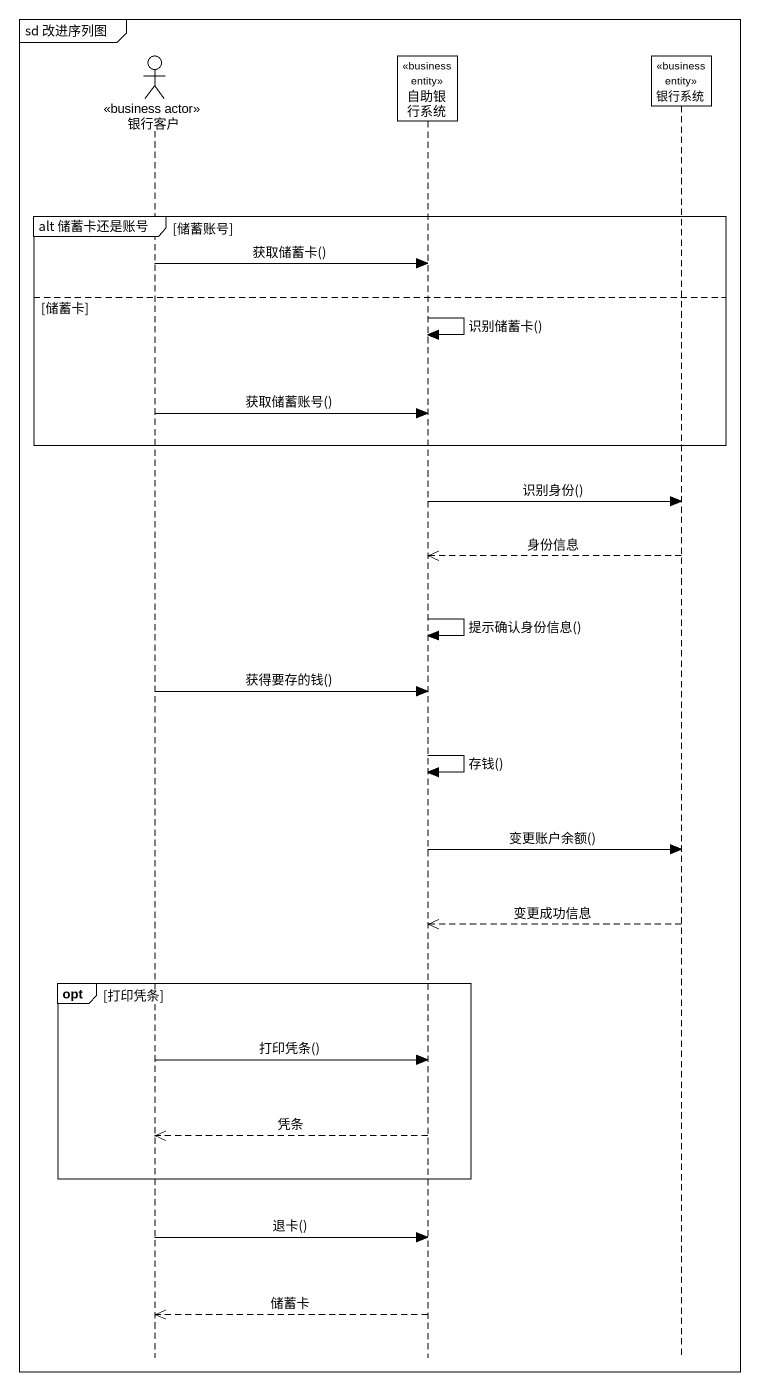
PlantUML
@startuml
mainframe sd 改进序列图
hide footbox
actor 银行客户 <<business actor>>
participant 自助银行系统 <<business entity>>
participant 银行系统 <<business entity>>

group alt 储蓄卡还是账号 [储蓄账号]
  银行客户 -> 自助银行系统 : 获取储蓄卡()
else 储蓄卡
  自助银行系统 -> 自助银行系统 : 识别储蓄卡()
  银行客户 -> 自助银行系统 : 获取储蓄账号()
end
自助银行系统 -> 银行系统 : 识别身份()
银行系统 -->> 自助银行系统 : 身份信息
自助银行系统 -> 自助银行系统 : 提示确认身份信息()
银行客户 -> 自助银行系统 : 获得要存的钱()
自助银行系统 -> 自助银行系统 : 存钱()
自助银行系统 -> 银行系统 : 变更账户余额()
银行系统 -->> 自助银行系统 : 变更成功信息
opt 打印凭条
  银行客户 -> 自助银行系统 : 打印凭条()
  自助银行系统 -->> 银行客户 : 凭条
end
银行客户 -> 自助银行系统 : 退卡()
自助银行系统 -->> 银行客户 : 储蓄卡
@enduml
